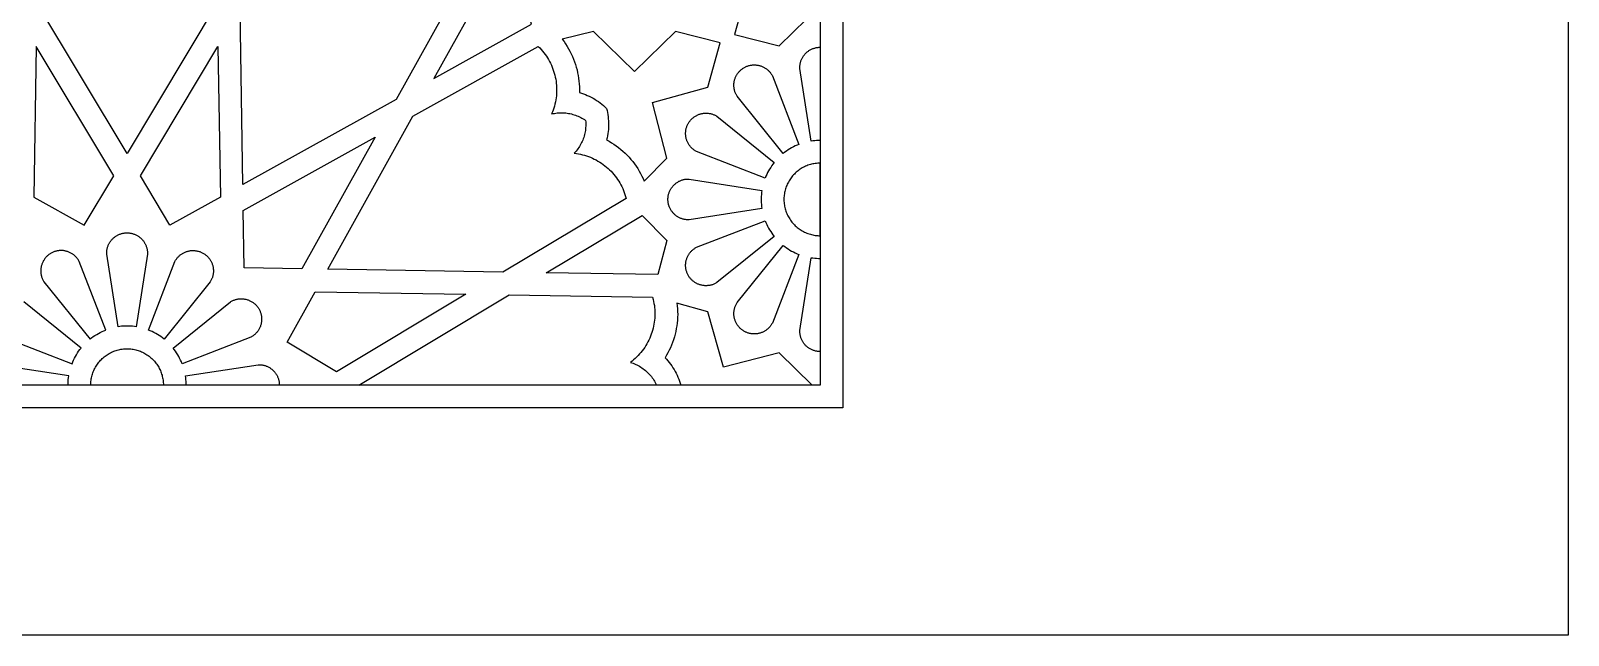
# Model space of a CAD drawing. Extents: x 0 to 1266, y 0 to 1438.
# Drawn here: x 591 to 1266, y 0 to 266 of the extents above; entities that cross this region are included whole.
import ezdxf

# ---------------------------------------------------------------- set-up
doc = ezdxf.new("R2010")
doc.units = 0
doc.layers.add('Default_Layer', color=1, linetype='CONTINUOUS')

msp = doc.modelspace()

# ---------------------------------------------------------------- linework, layer by layer
at = {"layer": 'Default_Layer'}
for points in [[(0, 1438.2), (1266.43, 1438.2), (1266.43, 0), (0, 0), (0, 1438.2)], [(318.66, 1338.2), (947.76, 1338.2), (947.76, 100), (318.66, 100), (318.66, 1338.2)], [(328.66, 110), (328.66, 1328.2), (937.76, 1328.2), (937.76, 110), (328.66, 110)], [(937.76, 329.34), (923.62, 314.87), (929.88, 290.39), (905.55, 283.56), (900.08, 264.08), (919.69, 259.07), (937.76, 276.73), (937.76, 329.34)], [(791.87, 287.74), (767.98, 244.77), (810.95, 268.66), (806.77, 283.56), (791.87, 287.74)], [(843.93, 217.8), (845.03, 217.19), (846.1, 216.54), (847.15, 215.86), (848.18, 215.14), (849.18, 214.39), (850.16, 213.6), (851.11, 212.78), (852.02, 211.93), (852.91, 211.05), (853.77, 210.14), (854.6, 209.2), (855.39, 208.23), (856.16, 207.23), (856.88, 206.21), (857.57, 205.16), (858.23, 204.09), (858.84, 203), (859.42, 201.89), (859.96, 200.76), (860.47, 199.61), (870.3, 209.68), (864.05, 234.17), (888.38, 240.99), (893.84, 260.47), (874.24, 265.48), (856.16, 247.82), (838.08, 265.48), (824.45, 262), (825.19, 260.99), (825.9, 259.96), (826.57, 258.9), (827.21, 257.82), (827.81, 256.72), (828.37, 255.6), (828.89, 254.46), (829.37, 253.3), (829.81, 252.13), (830.22, 250.94), (830.58, 249.74), (830.9, 248.53), (831.17, 247.31), (831.41, 246.08), (831.6, 244.84), (831.75, 243.59), (831.86, 242.35), (831.93, 241.09), (831.95, 239.84), (831.93, 238.59), (832.82, 238.31), (833.7, 238.01), (834.57, 237.68), (835.43, 237.32), (836.28, 236.93), (837.11, 236.52), (837.93, 236.08), (838.73, 235.61), (839.52, 235.11), (840.3, 234.59), (841.05, 234.05), (841.79, 233.48), (842.5, 232.88), (843.2, 232.27), (843.88, 231.63), (844.09, 230.72), (844.28, 229.81), (844.44, 228.89), (844.56, 227.97), (844.66, 227.04), (844.72, 226.11), (844.75, 225.18), (844.76, 224.25), (844.73, 223.32), (844.67, 222.39), (844.59, 221.46), (844.47, 220.54), (844.32, 219.62), (844.14, 218.71), (843.93, 217.8)], [(614.37, 180.32), (627.39, 202.04), (593.32, 258.9), (592.24, 192.62), (614.37, 180.32)], [(652.06, 180.32), (639.04, 202.04), (673.11, 258.9), (674.19, 192.62), (652.06, 180.32)], [(829.69, 211.93), (830.61, 211.81), (831.51, 211.66), (832.41, 211.48), (833.31, 211.27), (834.19, 211.03), (835.07, 210.76), (835.94, 210.45), (836.79, 210.12), (837.64, 209.75), (838.47, 209.36), (839.29, 208.94), (840.09, 208.49), (840.87, 208.02), (841.64, 207.52), (842.39, 206.99), (843.13, 206.43), (843.84, 205.85), (844.53, 205.25), (845.2, 204.62), (845.85, 203.97), (846.48, 203.3), (847.08, 202.6), (847.66, 201.89), (848.21, 201.15), (848.74, 200.4), (849.24, 199.63), (849.71, 198.84), (850.16, 198.04), (850.58, 197.22), (850.97, 196.39), (851.33, 195.54), (851.66, 194.69), (851.96, 193.82), (852.23, 192.94), (852.47, 192.05), (798.36, 159.63), (721.35, 160.88), (758.77, 228.21), (813.9, 258.85), (814.55, 258.2), (815.18, 257.53), (815.78, 256.83), (816.35, 256.12), (816.91, 255.38), (817.43, 254.63), (817.93, 253.86), (818.4, 253.07), (818.85, 252.27), (819.27, 251.45), (819.65, 250.62), (820.01, 249.77), (820.34, 248.91), (820.64, 248.04), (820.91, 247.17), (821.15, 246.28), (821.36, 245.38), (821.54, 244.48), (821.68, 243.57), (821.8, 242.66), (821.88, 241.75), (821.93, 240.83), (821.95, 239.91), (821.94, 238.99), (821.89, 238.07), (821.82, 237.16), (821.71, 236.25), (821.57, 235.34), (821.4, 234.44), (821.2, 233.54), (820.96, 232.65), (820.7, 231.77), (820.41, 230.9), (820.08, 230.04), (819.73, 229.19), (820.34, 229.33), (820.96, 229.44), (821.58, 229.54), (822.2, 229.61), (822.83, 229.66), (823.46, 229.69), (824.08, 229.7), (824.71, 229.69), (825.34, 229.66), (825.96, 229.6), (826.59, 229.53), (827.21, 229.43), (827.82, 229.31), (828.44, 229.17), (829.04, 229.01), (829.65, 228.83), (830.24, 228.63), (830.83, 228.41), (831.41, 228.17), (831.98, 227.91), (832.54, 227.63), (833.09, 227.33), (833.63, 227.01), (834.16, 226.67), (834.68, 226.32), (834.73, 225.69), (834.75, 225.06), (834.76, 224.44), (834.74, 223.81), (834.7, 223.18), (834.65, 222.56), (834.57, 221.93), (834.46, 221.31), (834.34, 220.7), (834.2, 220.09), (834.03, 219.48), (833.85, 218.88), (833.64, 218.29), (833.42, 217.7), (833.17, 217.13), (832.9, 216.56), (832.62, 216), (832.32, 215.45), (831.99, 214.91), (831.65, 214.38), (831.3, 213.86), (830.92, 213.36), (830.53, 212.87), (830.12, 212.39), (829.69, 211.93)], [(937.76, 258.51), (937.76, 217.55), (936.96, 217.53), (936.16, 217.5), (935.37, 217.43), (934.57, 217.35), (933.78, 217.24), (928.81, 249.18), (928.8, 249.49), (928.81, 249.8), (928.82, 250.11), (928.84, 250.41), (928.88, 250.72), (928.93, 251.02), (928.98, 251.32), (929.05, 251.62), (929.12, 251.92), (929.21, 252.22), (929.31, 252.51), (929.41, 252.79), (929.53, 253.08), (929.66, 253.36), (929.79, 253.64), (929.94, 253.91), (930.09, 254.17), (930.25, 254.43), (930.42, 254.69), (930.6, 254.94), (930.79, 255.18), (930.99, 255.41), (931.2, 255.64), (931.41, 255.86), (931.63, 256.08), (931.86, 256.28), (932.09, 256.48), (932.33, 256.67), (932.58, 256.85), (932.83, 257.03), (933.09, 257.19), (933.36, 257.35), (933.63, 257.49), (933.9, 257.63), (934.18, 257.76), (934.47, 257.88), (934.75, 257.99), (935.04, 258.08), (935.34, 258.17), (935.64, 258.25), (935.93, 258.32), (936.24, 258.38), (936.54, 258.42), (936.84, 258.46), (937.15, 258.49), (937.46, 258.5), (937.76, 258.51)], [(928.4, 215.8), (927.58, 215.46), (926.76, 215.1), (925.97, 214.71), (925.18, 214.29), (924.41, 213.84), (923.66, 213.37), (922.92, 212.88), (922.2, 212.36), (921.5, 211.81), (901.22, 236.99), (901.06, 237.26), (900.91, 237.53), (900.76, 237.8), (900.63, 238.09), (900.51, 238.37), (900.39, 238.66), (900.29, 238.95), (900.2, 239.25), (900.12, 239.55), (900.04, 239.85), (899.98, 240.15), (899.93, 240.46), (899.89, 240.77), (899.86, 241.08), (899.84, 241.39), (899.83, 241.7), (899.84, 242.01), (899.85, 242.32), (899.87, 242.63), (899.91, 242.94), (899.95, 243.24), (900.01, 243.55), (900.07, 243.85), (900.15, 244.15), (900.24, 244.45), (900.34, 244.75), (900.44, 245.04), (900.56, 245.32), (900.69, 245.61), (900.83, 245.89), (900.97, 246.16), (901.13, 246.43), (901.3, 246.69), (901.47, 246.95), (901.65, 247.2), (901.85, 247.44), (902.05, 247.68), (902.25, 247.91), (902.47, 248.13), (902.69, 248.35), (902.92, 248.55), (903.16, 248.75), (903.41, 248.94), (903.66, 249.13), (903.92, 249.3), (904.18, 249.46), (904.45, 249.62), (904.72, 249.77), (905, 249.9), (905.29, 250.03), (905.57, 250.15), (905.86, 250.25), (906.16, 250.35), (906.46, 250.43), (906.76, 250.51), (907.06, 250.58), (907.37, 250.63), (907.68, 250.67), (907.98, 250.71), (908.29, 250.73), (908.6, 250.74), (908.91, 250.74), (909.22, 250.73), (909.53, 250.71), (909.84, 250.68), (910.15, 250.64), (910.46, 250.59), (910.76, 250.53), (911.06, 250.45), (911.36, 250.37), (911.66, 250.27), (911.95, 250.17), (912.24, 250.06), (912.52, 249.93), (912.8, 249.8), (913.08, 249.65), (913.35, 249.5), (913.61, 249.34), (913.87, 249.17), (914.13, 248.99), (914.37, 248.8), (914.61, 248.6), (914.84, 248.39), (915.07, 248.18), (915.29, 247.96), (915.5, 247.73), (915.7, 247.5), (915.89, 247.25), (916.08, 247), (916.25, 246.75), (916.42, 246.49), (916.58, 246.22), (916.73, 245.95), (928.4, 215.8)], [(917.56, 207.87), (917.01, 207.17), (916.49, 206.45), (916, 205.71), (915.52, 204.96), (915.08, 204.19), (914.66, 203.4), (914.27, 202.6), (913.91, 201.79), (913.57, 200.97), (883.42, 212.64), (883.15, 212.79), (882.88, 212.95), (882.62, 213.11), (882.37, 213.29), (882.12, 213.48), (881.87, 213.67), (881.64, 213.87), (881.41, 214.08), (881.19, 214.3), (880.97, 214.53), (880.77, 214.76), (880.57, 215), (880.38, 215.24), (880.2, 215.5), (880.03, 215.76), (879.87, 216.02), (879.72, 216.29), (879.57, 216.57), (879.44, 216.85), (879.31, 217.13), (879.2, 217.42), (879.09, 217.71), (879, 218.01), (878.92, 218.31), (878.84, 218.61), (878.78, 218.91), (878.73, 219.22), (878.69, 219.53), (878.66, 219.83), (878.63, 220.14), (878.63, 220.45), (878.63, 220.76), (878.64, 221.08), (878.66, 221.38), (878.69, 221.69), (878.74, 222), (878.79, 222.31), (878.86, 222.61), (878.93, 222.91), (879.02, 223.21), (879.12, 223.5), (879.22, 223.8), (879.34, 224.08), (879.47, 224.37), (879.6, 224.65), (879.75, 224.92), (879.9, 225.19), (880.07, 225.45), (880.24, 225.71), (880.42, 225.96), (880.62, 226.21), (880.81, 226.44), (881.02, 226.68), (881.24, 226.9), (881.46, 227.12), (881.69, 227.32), (881.93, 227.52), (882.17, 227.72), (882.42, 227.9), (882.68, 228.07), (882.94, 228.24), (883.21, 228.4), (883.48, 228.54), (883.76, 228.68), (884.05, 228.81), (884.33, 228.92), (884.62, 229.03), (884.92, 229.13), (885.22, 229.22), (885.52, 229.29), (885.82, 229.36), (886.13, 229.42), (886.43, 229.46), (886.74, 229.5), (887.05, 229.52), (887.36, 229.53), (887.67, 229.54), (887.98, 229.53), (888.29, 229.51), (888.6, 229.48), (888.91, 229.44), (889.22, 229.39), (889.52, 229.33), (889.82, 229.25), (890.12, 229.17), (890.42, 229.08), (890.71, 228.97), (891, 228.86), (891.28, 228.74), (891.56, 228.61), (891.84, 228.46), (892.11, 228.31), (892.38, 228.15), (917.56, 207.87)], [(684.69, 161.48), (684.28, 186.79), (742.22, 219), (710.01, 161.07), (684.69, 161.48)], [(937.76, 175.66), (937.76, 207.55), (937.21, 207.54), (936.67, 207.51), (936.12, 207.46), (935.57, 207.39), (935.03, 207.31), (934.49, 207.21), (933.95, 207.08), (933.42, 206.94), (932.89, 206.78), (932.37, 206.61), (931.86, 206.41), (931.35, 206.2), (930.85, 205.97), (930.36, 205.72), (929.87, 205.46), (929.4, 205.18), (928.94, 204.88), (928.48, 204.57), (928.04, 204.24), (927.61, 203.89), (927.19, 203.54), (926.79, 203.16), (926.4, 202.78), (926.02, 202.38), (925.65, 201.97), (925.3, 201.54), (924.97, 201.11), (924.65, 200.66), (924.34, 200.2), (924.05, 199.73), (923.78, 199.26), (923.52, 198.77), (923.28, 198.27), (923.06, 197.77), (922.86, 197.26), (922.67, 196.74), (922.5, 196.22), (922.35, 195.69), (922.22, 195.15), (922.11, 194.61), (922.02, 194.07), (921.94, 193.53), (921.88, 192.98), (921.84, 192.43), (921.83, 191.88), (921.83, 191.33), (921.84, 190.78), (921.88, 190.23), (921.94, 189.68), (922.02, 189.14), (922.11, 188.6), (922.22, 188.06), (922.35, 187.52), (922.5, 186.99), (922.67, 186.47), (922.86, 185.95), (923.06, 185.44), (923.28, 184.94), (923.52, 184.44), (923.78, 183.95), (924.05, 183.47), (924.34, 183.01), (924.65, 182.55), (924.97, 182.1), (925.3, 181.66), (925.65, 181.24), (926.02, 180.83), (926.4, 180.43), (926.79, 180.04), (927.19, 179.67), (927.61, 179.31), (928.04, 178.97), (928.48, 178.64), (928.94, 178.33), (929.4, 178.03), (929.87, 177.75), (930.36, 177.49), (930.85, 177.24), (931.35, 177.01), (931.86, 176.8), (932.37, 176.6), (932.89, 176.43), (933.42, 176.27), (933.95, 176.13), (934.49, 176), (935.03, 175.9), (935.57, 175.81), (936.12, 175.75), (936.67, 175.7), (937.21, 175.67), (937.76, 175.66)], [(912.13, 195.59), (912.01, 194.71), (911.92, 193.82), (911.86, 192.94), (911.83, 192.05), (911.83, 191.16), (911.86, 190.27), (911.92, 189.38), (912.01, 188.5), (912.13, 187.62), (880.18, 182.65), (879.87, 182.64), (879.56, 182.65), (879.25, 182.66), (878.94, 182.69), (878.64, 182.72), (878.33, 182.77), (878.02, 182.82), (877.72, 182.89), (877.42, 182.97), (877.12, 183.06), (876.83, 183.16), (876.54, 183.27), (876.25, 183.39), (875.97, 183.51), (875.69, 183.65), (875.42, 183.8), (875.15, 183.96), (874.89, 184.12), (874.63, 184.3), (874.38, 184.48), (874.14, 184.68), (873.9, 184.88), (873.67, 185.09), (873.45, 185.3), (873.24, 185.53), (873.03, 185.76), (872.83, 186), (872.64, 186.25), (872.46, 186.5), (872.29, 186.76), (872.12, 187.02), (871.97, 187.29), (871.82, 187.56), (871.69, 187.84), (871.56, 188.13), (871.45, 188.42), (871.34, 188.71), (871.25, 189), (871.16, 189.3), (871.09, 189.6), (871.02, 189.91), (870.97, 190.21), (870.93, 190.52), (870.9, 190.83), (870.87, 191.14), (870.86, 191.45), (870.86, 191.76), (870.87, 192.07), (870.9, 192.38), (870.93, 192.69), (870.97, 193), (871.02, 193.3), (871.09, 193.61), (871.16, 193.91), (871.25, 194.21), (871.34, 194.5), (871.45, 194.79), (871.56, 195.08), (871.69, 195.37), (871.82, 195.64), (871.97, 195.92), (872.12, 196.19), (872.29, 196.45), (872.46, 196.71), (872.64, 196.96), (872.83, 197.21), (873.03, 197.45), (873.24, 197.68), (873.45, 197.9), (873.67, 198.12), (873.9, 198.33), (874.14, 198.53), (874.38, 198.72), (874.63, 198.91), (874.89, 199.08), (875.15, 199.25), (875.42, 199.41), (875.69, 199.56), (875.97, 199.69), (876.25, 199.82), (876.54, 199.94), (876.83, 200.05), (877.12, 200.15), (877.42, 200.24), (877.72, 200.32), (878.02, 200.38), (878.33, 200.44), (878.64, 200.49), (878.94, 200.52), (879.25, 200.55), (879.56, 200.56), (879.87, 200.57), (880.18, 200.56), (912.13, 195.59)], [(859.48, 184.6), (870.3, 173.53), (866.47, 158.53), (817.31, 159.33), (859.48, 184.6)], [(624.26, 167.58), (624.25, 167.89), (624.26, 168.19), (624.27, 168.5), (624.29, 168.81), (624.33, 169.11), (624.37, 169.42), (624.43, 169.72), (624.5, 170.02), (624.57, 170.32), (624.66, 170.61), (624.76, 170.9), (624.86, 171.19), (624.98, 171.48), (625.1, 171.76), (625.24, 172.03), (625.38, 172.3), (625.54, 172.57), (625.7, 172.83), (625.87, 173.08), (626.05, 173.33), (626.24, 173.57), (626.44, 173.81), (626.65, 174.04), (626.86, 174.26), (627.08, 174.47), (627.31, 174.68), (627.54, 174.88), (627.78, 175.07), (628.03, 175.25), (628.28, 175.42), (628.54, 175.59), (628.81, 175.74), (629.08, 175.89), (629.35, 176.03), (629.63, 176.16), (629.91, 176.27), (630.2, 176.38), (630.49, 176.48), (630.79, 176.57), (631.08, 176.65), (631.38, 176.71), (631.69, 176.77), (631.99, 176.82), (632.29, 176.86), (632.6, 176.88), (632.91, 176.9), (633.21, 176.9), (633.52, 176.9), (633.83, 176.88), (634.13, 176.86), (634.44, 176.82), (634.74, 176.77), (635.04, 176.71), (635.34, 176.65), (635.64, 176.57), (635.94, 176.48), (636.23, 176.38), (636.51, 176.27), (636.8, 176.16), (637.08, 176.03), (637.35, 175.89), (637.62, 175.74), (637.89, 175.59), (638.15, 175.42), (638.4, 175.25), (638.65, 175.07), (638.89, 174.88), (639.12, 174.68), (639.35, 174.47), (639.57, 174.26), (639.78, 174.04), (639.99, 173.81), (640.19, 173.57), (640.37, 173.33), (640.55, 173.08), (640.73, 172.83), (640.89, 172.57), (641.04, 172.3), (641.19, 172.03), (641.32, 171.76), (641.45, 171.48), (641.57, 171.19), (641.67, 170.9), (641.77, 170.61), (641.86, 170.32), (641.93, 170.02), (642, 169.72), (642.05, 169.42), (642.1, 169.11), (642.13, 168.81), (642.16, 168.5), (642.17, 168.19), (642.18, 167.89), (642.17, 167.58), (637.2, 135.63), (636.41, 135.74), (635.61, 135.83), (634.81, 135.89), (634.01, 135.93), (633.21, 135.94), (632.41, 135.93), (631.61, 135.89), (630.82, 135.83), (630.02, 135.74), (629.23, 135.63), (624.26, 167.58)], [(913.57, 182.24), (913.91, 181.42), (914.27, 180.6), (914.66, 179.81), (915.08, 179.02), (915.52, 178.25), (916, 177.5), (916.49, 176.76), (917.01, 176.04), (917.56, 175.33), (892.38, 155.06), (892.11, 154.9), (891.84, 154.75), (891.56, 154.6), (891.28, 154.47), (891, 154.35), (890.71, 154.23), (890.42, 154.13), (890.12, 154.04), (889.82, 153.95), (889.52, 153.88), (889.22, 153.82), (888.91, 153.77), (888.6, 153.73), (888.29, 153.7), (887.98, 153.68), (887.67, 153.67), (887.36, 153.67), (887.05, 153.69), (886.74, 153.71), (886.43, 153.75), (886.13, 153.79), (885.82, 153.85), (885.52, 153.91), (885.22, 153.99), (884.92, 154.08), (884.62, 154.18), (884.33, 154.28), (884.05, 154.4), (883.76, 154.53), (883.48, 154.67), (883.21, 154.81), (882.94, 154.97), (882.68, 155.13), (882.42, 155.31), (882.17, 155.49), (881.93, 155.68), (881.69, 155.88), (881.46, 156.09), (881.24, 156.31), (881.02, 156.53), (880.81, 156.76), (880.62, 157), (880.42, 157.25), (880.24, 157.5), (880.07, 157.76), (879.9, 158.02), (879.75, 158.29), (879.6, 158.56), (879.47, 158.84), (879.34, 159.12), (879.22, 159.41), (879.12, 159.7), (879.02, 160), (878.93, 160.3), (878.86, 160.6), (878.79, 160.9), (878.74, 161.21), (878.69, 161.51), (878.66, 161.82), (878.64, 162.13), (878.63, 162.44), (878.63, 162.75), (878.63, 163.06), (878.66, 163.37), (878.69, 163.68), (878.73, 163.99), (878.78, 164.3), (878.84, 164.6), (878.92, 164.9), (879, 165.2), (879.09, 165.5), (879.2, 165.79), (879.31, 166.08), (879.44, 166.36), (879.57, 166.64), (879.72, 166.92), (879.87, 167.19), (880.03, 167.45), (880.2, 167.71), (880.38, 167.96), (880.57, 168.21), (880.77, 168.45), (880.97, 168.68), (881.19, 168.91), (881.41, 169.13), (881.64, 169.34), (881.87, 169.54), (882.12, 169.73), (882.37, 169.92), (882.62, 170.09), (882.88, 170.26), (883.15, 170.42), (883.42, 170.57), (913.57, 182.24)], [(616.94, 130.21), (617.65, 130.75), (618.37, 131.27), (619.11, 131.77), (619.86, 132.24), (620.63, 132.69), (621.42, 133.1), (622.21, 133.49), (623.03, 133.86), (623.85, 134.19), (612.18, 164.34), (612.03, 164.62), (611.87, 164.88), (611.7, 165.14), (611.53, 165.4), (611.34, 165.65), (611.15, 165.89), (610.95, 166.13), (610.74, 166.36), (610.52, 166.58), (610.29, 166.79), (610.06, 167), (609.82, 167.19), (609.57, 167.38), (609.32, 167.56), (609.06, 167.73), (608.8, 167.9), (608.53, 168.05), (608.25, 168.19), (607.97, 168.33), (607.69, 168.45), (607.4, 168.57), (607.11, 168.67), (606.81, 168.76), (606.51, 168.85), (606.21, 168.92), (605.91, 168.98), (605.6, 169.04), (605.29, 169.08), (604.98, 169.11), (604.67, 169.13), (604.36, 169.14), (604.05, 169.14), (603.74, 169.13), (603.43, 169.1), (603.12, 169.07), (602.82, 169.03), (602.51, 168.97), (602.21, 168.91), (601.91, 168.83), (601.61, 168.74), (601.31, 168.65), (601.02, 168.54), (600.73, 168.42), (600.45, 168.3), (600.17, 168.16), (599.9, 168.02), (599.63, 167.86), (599.37, 167.7), (599.11, 167.52), (598.86, 167.34), (598.61, 167.15), (598.37, 166.95), (598.14, 166.74), (597.92, 166.53), (597.7, 166.3), (597.49, 166.07), (597.29, 165.84), (597.1, 165.59), (596.92, 165.34), (596.74, 165.09), (596.58, 164.82), (596.42, 164.55), (596.28, 164.28), (596.14, 164), (596.01, 163.72), (595.89, 163.43), (595.79, 163.14), (595.69, 162.85), (595.6, 162.55), (595.52, 162.25), (595.46, 161.94), (595.4, 161.64), (595.36, 161.33), (595.32, 161.02), (595.3, 160.71), (595.28, 160.4), (595.28, 160.09), (595.29, 159.78), (595.31, 159.47), (595.34, 159.16), (595.38, 158.86), (595.43, 158.55), (595.49, 158.25), (595.56, 157.94), (595.65, 157.64), (595.74, 157.35), (595.84, 157.06), (595.96, 156.77), (596.08, 156.48), (596.21, 156.2), (596.36, 155.92), (596.51, 155.65), (596.67, 155.39), (616.94, 130.21)], [(649.48, 130.21), (648.78, 130.75), (648.06, 131.27), (647.32, 131.77), (646.57, 132.24), (645.8, 132.69), (645.01, 133.1), (644.21, 133.49), (643.4, 133.86), (642.58, 134.19), (654.25, 164.34), (654.4, 164.62), (654.56, 164.88), (654.72, 165.14), (654.9, 165.4), (655.09, 165.65), (655.28, 165.89), (655.48, 166.13), (655.69, 166.36), (655.91, 166.58), (656.14, 166.79), (656.37, 167), (656.61, 167.19), (656.85, 167.38), (657.11, 167.56), (657.37, 167.73), (657.63, 167.9), (657.9, 168.05), (658.18, 168.19), (658.46, 168.33), (658.74, 168.45), (659.03, 168.57), (659.32, 168.67), (659.62, 168.76), (659.92, 168.85), (660.22, 168.92), (660.52, 168.98), (660.83, 169.04), (661.14, 169.08), (661.44, 169.11), (661.75, 169.13), (662.06, 169.14), (662.37, 169.14), (662.69, 169.13), (662.99, 169.1), (663.3, 169.07), (663.61, 169.03), (663.92, 168.97), (664.22, 168.91), (664.52, 168.83), (664.82, 168.74), (665.11, 168.65), (665.41, 168.54), (665.69, 168.42), (665.98, 168.3), (666.26, 168.16), (666.53, 168.02), (666.8, 167.86), (667.06, 167.7), (667.32, 167.52), (667.57, 167.34), (667.82, 167.15), (668.05, 166.95), (668.29, 166.74), (668.51, 166.53), (668.73, 166.3), (668.93, 166.07), (669.13, 165.84), (669.33, 165.59), (669.51, 165.34), (669.68, 165.09), (669.85, 164.82), (670.01, 164.55), (670.15, 164.28), (670.29, 164), (670.42, 163.72), (670.53, 163.43), (670.64, 163.14), (670.74, 162.85), (670.83, 162.55), (670.9, 162.25), (670.97, 161.94), (671.03, 161.64), (671.07, 161.33), (671.11, 161.02), (671.13, 160.71), (671.14, 160.4), (671.15, 160.09), (671.14, 159.78), (671.12, 159.47), (671.09, 159.16), (671.05, 158.86), (671, 158.55), (670.94, 158.25), (670.86, 157.94), (670.78, 157.64), (670.69, 157.35), (670.58, 157.06), (670.47, 156.77), (670.35, 156.48), (670.22, 156.2), (670.07, 155.92), (669.92, 155.65), (669.76, 155.39), (649.48, 130.21)], [(921.5, 171.4), (922.2, 170.85), (922.92, 170.33), (923.66, 169.83), (924.41, 169.36), (925.18, 168.92), (925.97, 168.5), (926.76, 168.11), (927.58, 167.75), (928.4, 167.41), (916.73, 137.26), (916.58, 136.99), (916.42, 136.72), (916.25, 136.46), (916.08, 136.2), (915.89, 135.96), (915.7, 135.71), (915.5, 135.48), (915.29, 135.25), (915.07, 135.03), (914.84, 134.81), (914.61, 134.61), (914.37, 134.41), (914.13, 134.22), (913.87, 134.04), (913.61, 133.87), (913.35, 133.71), (913.08, 133.55), (912.8, 133.41), (912.52, 133.28), (912.24, 133.15), (911.95, 133.04), (911.66, 132.93), (911.36, 132.84), (911.06, 132.76), (910.76, 132.68), (910.46, 132.62), (910.15, 132.57), (909.84, 132.53), (909.53, 132.49), (909.22, 132.47), (908.91, 132.46), (908.6, 132.47), (908.29, 132.48), (907.98, 132.5), (907.68, 132.53), (907.37, 132.58), (907.06, 132.63), (906.76, 132.7), (906.46, 132.77), (906.16, 132.86), (905.86, 132.96), (905.57, 133.06), (905.29, 133.18), (905, 133.31), (904.72, 133.44), (904.45, 133.59), (904.18, 133.74), (903.92, 133.91), (903.66, 134.08), (903.41, 134.26), (903.16, 134.45), (902.92, 134.65), (902.69, 134.86), (902.47, 135.08), (902.25, 135.3), (902.05, 135.53), (901.85, 135.77), (901.65, 136.01), (901.47, 136.26), (901.3, 136.52), (901.13, 136.78), (900.97, 137.05), (900.83, 137.32), (900.69, 137.6), (900.56, 137.88), (900.44, 138.17), (900.34, 138.46), (900.24, 138.76), (900.15, 139.06), (900.07, 139.36), (900.01, 139.66), (899.95, 139.97), (899.91, 140.27), (899.87, 140.58), (899.85, 140.89), (899.84, 141.2), (899.83, 141.51), (899.84, 141.82), (899.86, 142.13), (899.89, 142.44), (899.93, 142.75), (899.98, 143.05), (900.04, 143.36), (900.12, 143.66), (900.2, 143.96), (900.29, 144.26), (900.39, 144.55), (900.51, 144.84), (900.63, 145.12), (900.76, 145.4), (900.91, 145.68), (901.06, 145.95), (901.22, 146.22), (921.5, 171.4)], [(937.76, 165.66), (937.76, 124.7), (937.46, 124.71), (937.15, 124.72), (936.84, 124.75), (936.54, 124.79), (936.24, 124.83), (935.93, 124.89), (935.64, 124.96), (935.34, 125.04), (935.04, 125.12), (934.75, 125.22), (934.47, 125.33), (934.18, 125.45), (933.9, 125.58), (933.63, 125.71), (933.36, 125.86), (933.09, 126.02), (932.83, 126.18), (932.58, 126.35), (932.33, 126.54), (932.09, 126.73), (931.86, 126.92), (931.63, 127.13), (931.41, 127.35), (931.2, 127.57), (930.99, 127.8), (930.79, 128.03), (930.6, 128.27), (930.42, 128.52), (930.25, 128.78), (930.09, 129.04), (929.94, 129.3), (929.79, 129.57), (929.66, 129.85), (929.53, 130.13), (929.41, 130.41), (929.31, 130.7), (929.21, 130.99), (929.12, 131.29), (929.05, 131.59), (928.98, 131.89), (928.93, 132.19), (928.88, 132.49), (928.84, 132.8), (928.82, 133.1), (928.81, 133.41), (928.8, 133.72), (928.81, 134.02), (933.78, 165.97), (934.57, 165.86), (935.37, 165.77), (936.16, 165.71), (936.96, 165.67), (937.76, 165.66)], [(703.54, 128.84), (715.84, 150.97), (782.11, 149.9), (725.25, 115.83), (703.54, 128.84)], [(657.41, 119.36), (657.07, 120.19), (656.71, 121), (656.32, 121.8), (655.9, 122.58), (655.45, 123.35), (654.98, 124.11), (654.49, 124.85), (653.97, 125.57), (653.42, 126.27), (678.6, 146.55), (678.87, 146.71), (679.14, 146.86), (679.41, 147), (679.7, 147.13), (679.98, 147.26), (680.27, 147.37), (680.56, 147.47), (680.86, 147.57), (681.16, 147.65), (681.46, 147.72), (681.76, 147.78), (682.07, 147.83), (682.38, 147.87), (682.69, 147.9), (683, 147.92), (683.31, 147.93), (683.62, 147.93), (683.93, 147.92), (684.24, 147.89), (684.55, 147.86), (684.85, 147.81), (685.16, 147.76), (685.46, 147.69), (685.76, 147.61), (686.06, 147.53), (686.36, 147.43), (686.65, 147.32), (686.93, 147.2), (687.22, 147.08), (687.5, 146.94), (687.77, 146.79), (688.04, 146.63), (688.3, 146.47), (688.56, 146.29), (688.81, 146.11), (689.05, 145.92), (689.29, 145.72), (689.52, 145.51), (689.74, 145.3), (689.96, 145.07), (690.16, 144.84), (690.36, 144.6), (690.55, 144.36), (690.74, 144.11), (690.91, 143.85), (691.07, 143.59), (691.23, 143.32), (691.38, 143.04), (691.51, 142.76), (691.64, 142.48), (691.76, 142.19), (691.86, 141.9), (691.96, 141.61), (692.04, 141.31), (692.12, 141.01), (692.19, 140.7), (692.24, 140.4), (692.28, 140.09), (692.32, 139.78), (692.34, 139.47), (692.35, 139.16), (692.35, 138.85), (692.34, 138.54), (692.32, 138.23), (692.29, 137.92), (692.25, 137.61), (692.2, 137.31), (692.14, 137), (692.06, 136.7), (691.98, 136.4), (691.88, 136.11), (691.78, 135.81), (691.67, 135.53), (691.54, 135.24), (691.41, 134.96), (691.26, 134.69), (691.11, 134.42), (690.95, 134.15), (690.78, 133.89), (690.6, 133.64), (690.41, 133.39), (690.21, 133.15), (690, 132.92), (689.79, 132.7), (689.57, 132.48), (689.34, 132.27), (689.11, 132.07), (688.86, 131.87), (688.61, 131.69), (688.36, 131.51), (688.1, 131.34), (687.83, 131.18), (687.56, 131.04), (657.41, 119.36)]]:
    msp.add_lwpolyline(points, close=True, dxfattribs=at)
for points in [[(782.07, 290.69), (751.42, 235.56), (684.1, 198.13), (682.85, 275.15)], [(672.8, 277.84), (633.21, 211.77), (593.62, 277.84)], [(734.98, 110), (801.06, 149.59), (864.12, 148.57), (864.36, 147.68), (864.56, 146.78), (864.73, 145.88), (864.88, 144.97), (864.99, 144.06), (865.07, 143.15), (865.11, 142.23), (865.13, 141.31), (865.11, 140.39), (865.06, 139.47), (864.98, 138.56), (864.87, 137.64), (864.73, 136.74), (864.55, 135.84), (864.35, 134.94), (864.11, 134.05), (863.84, 133.17), (863.55, 132.3), (863.22, 131.44), (862.86, 130.6), (862.48, 129.76), (862.06, 128.94), (861.62, 128.14), (861.15, 127.35), (860.65, 126.58), (860.13, 125.82), (859.58, 125.09), (859, 124.37), (858.4, 123.67), (857.78, 123), (857.14, 122.34), (856.47, 121.71), (855.78, 121.1), (855.07, 120.52), (854.34, 119.96), (854.94, 119.78), (855.53, 119.57), (856.11, 119.34), (856.69, 119.09), (857.26, 118.82), (857.82, 118.54), (858.37, 118.23), (858.9, 117.91), (859.43, 117.56), (859.94, 117.2), (860.44, 116.83), (860.93, 116.43), (861.41, 116.02), (861.87, 115.59), (862.31, 115.15), (862.74, 114.7), (863.16, 114.22), (863.56, 113.74), (863.94, 113.24), (864.3, 112.73), (864.65, 112.2), (864.98, 111.67), (865.28, 111.12), (865.58, 110.57), (865.85, 110)], [(578.87, 131.04), (609.02, 119.36), (609.02, 119.36), (609.36, 120.19), (609.72, 121), (610.11, 121.8), (610.53, 122.58), (610.97, 123.35), (611.44, 124.11), (611.94, 124.85), (612.46, 125.57), (613.01, 126.27), (587.83, 146.55)], [(934.16, 110), (919.69, 124.14), (895.2, 117.89), (888.38, 142.22), (874.83, 146.02), (874.97, 144.77), (875.06, 143.52), (875.12, 142.27), (875.13, 141.02), (875.09, 139.77), (875.02, 138.51), (874.9, 137.27), (874.74, 136.02), (874.54, 134.79), (874.29, 133.56), (874.01, 132.34), (873.68, 131.13), (873.31, 129.93), (872.89, 128.75), (872.44, 127.58), (871.95, 126.43), (871.42, 125.29), (870.85, 124.17), (870.24, 123.08), (869.6, 122), (870.23, 121.32), (870.85, 120.62), (871.43, 119.9), (872, 119.16), (872.54, 118.4), (873.05, 117.62), (873.54, 116.83), (874, 116.02), (874.44, 115.2), (874.85, 114.36), (875.23, 113.51), (875.58, 112.65), (875.91, 111.78), (876.2, 110.89), (876.47, 110)], [(617.27, 110), (617.28, 110.54), (617.31, 111.09), (617.36, 111.63), (617.42, 112.17), (617.5, 112.71), (617.61, 113.24), (617.73, 113.77), (617.86, 114.3), (618.02, 114.82), (618.19, 115.34), (618.38, 115.85), (618.59, 116.35), (618.82, 116.85), (619.06, 117.33), (619.32, 117.81), (619.59, 118.28), (619.88, 118.74), (620.19, 119.19), (620.51, 119.63), (620.85, 120.06), (621.2, 120.48), (621.56, 120.88), (621.94, 121.27), (622.33, 121.65), (622.74, 122.02), (623.15, 122.37), (623.58, 122.7), (624.02, 123.02), (624.47, 123.33), (624.93, 123.62), (625.4, 123.9), (625.88, 124.15), (626.37, 124.4), (626.86, 124.62), (627.37, 124.83), (627.88, 125.02), (628.39, 125.19), (628.91, 125.35), (629.44, 125.49), (629.97, 125.61), (630.51, 125.71), (631.04, 125.79), (631.58, 125.86), (632.13, 125.9), (632.67, 125.93), (633.21, 125.94), (633.76, 125.93), (634.3, 125.9), (634.84, 125.86), (635.38, 125.79), (635.92, 125.71), (636.46, 125.61), (636.99, 125.49), (637.52, 125.35), (638.04, 125.19), (638.55, 125.02), (639.06, 124.83), (639.57, 124.62), (640.06, 124.4), (640.55, 124.15), (641.03, 123.9), (641.5, 123.62), (641.96, 123.33), (642.41, 123.02), (642.85, 122.7), (643.27, 122.37), (643.69, 122.02), (644.1, 121.65), (644.49, 121.27), (644.86, 120.88), (645.23, 120.48), (645.58, 120.06), (645.92, 119.63), (646.24, 119.19), (646.54, 118.74), (646.83, 118.28), (647.11, 117.81), (647.37, 117.33), (647.61, 116.85), (647.84, 116.35), (648.04, 115.85), (648.24, 115.34), (648.41, 114.82), (648.56, 114.3), (648.7, 113.77), (648.82, 113.24), (648.92, 112.71), (649.01, 112.17), (649.07, 111.63), (649.12, 111.09), (649.15, 110.54), (649.16, 110)], [(607.27, 110), (607.28, 110.8), (607.32, 111.6), (607.38, 112.4), (607.47, 113.19), (607.58, 113.99), (575.63, 118.95)], [(659.16, 110), (659.14, 110.8), (659.11, 111.6), (659.04, 112.4), (658.96, 113.19), (658.85, 113.99), (690.79, 118.95), (691.1, 118.96), (691.41, 118.96), (691.72, 118.94), (692.02, 118.92), (692.33, 118.89), (692.63, 118.84), (692.93, 118.78), (693.23, 118.72), (693.53, 118.64), (693.83, 118.56), (694.12, 118.46), (694.4, 118.35), (694.69, 118.24), (694.97, 118.11), (695.25, 117.97), (695.52, 117.83), (695.78, 117.68), (696.04, 117.51), (696.3, 117.34), (696.55, 117.16), (696.79, 116.97), (697.02, 116.77), (697.25, 116.57), (697.47, 116.36), (697.69, 116.14), (697.89, 115.91), (698.09, 115.67), (698.28, 115.43), (698.46, 115.19), (698.64, 114.93), (698.8, 114.67), (698.96, 114.41), (699.1, 114.14), (699.24, 113.86), (699.37, 113.58), (699.49, 113.3), (699.6, 113.01), (699.69, 112.72), (699.78, 112.43), (699.86, 112.13), (699.93, 111.83), (699.99, 111.53), (700.03, 111.22), (700.07, 110.92), (700.1, 110.61), (700.11, 110.31), (700.12, 110)]]:
    msp.add_lwpolyline(points, dxfattribs=at)

doc.saveas('drawing.dxf')
